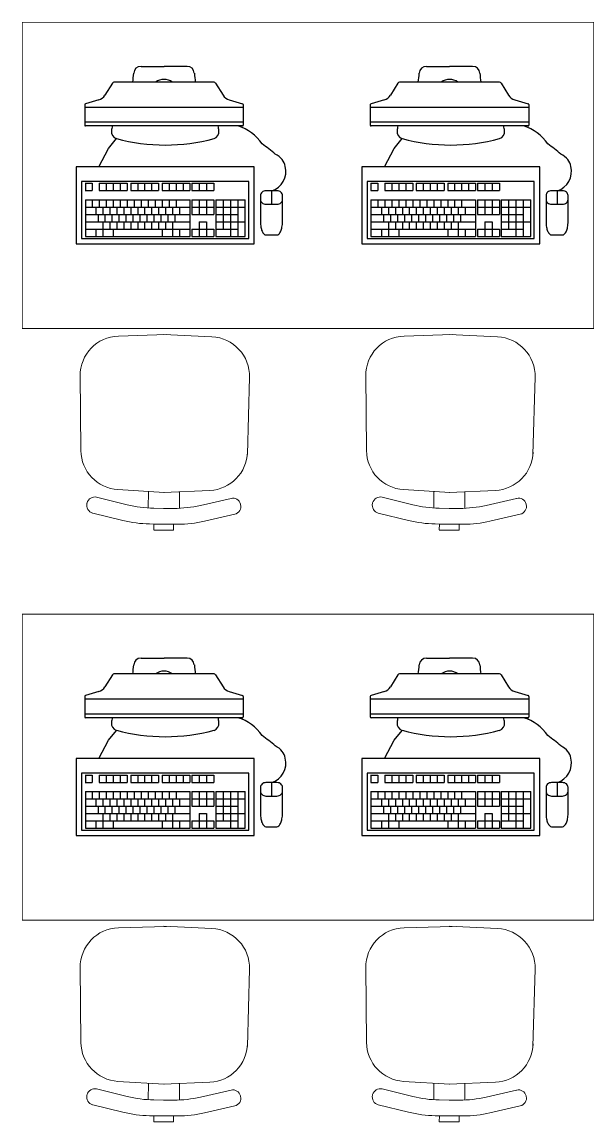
# Model space of a CAD drawing. Header units: millimetres. Extents: x -217756 to 263180, y 55413 to 130608.
# Drawn here: x 202460 to 203862, y 73872 to 76567 of the extents above; entities that cross this region are included whole.
import ezdxf

# ---------------------------------------------------------------- set-up
doc = ezdxf.new("R2010")
doc.units = ezdxf.units.MM
doc.layers.add('ТХ_мебель передв', color=250, linetype='Continuous', lineweight=13)

# ---------------------------------------------------------------- blocks, each defined once
blk = doc.blocks.new('A$C34cbd993')
at = {"extrusion": (0.000470829, 6.1078e-05, 1)}
for p, q in [((420985.2, -54142.3, 0), (421041.6, -54142.3, 0)), ((421097.9, -54142.3, -0.1), (421041.6, -54142.3, 0)), ((421685.2, -54142.3, 0), (421741.6, -54142.3, 0)), ((421797.9, -54142.3, -0.1), (421741.6, -54142.3, 0)), ((420915.1, -54183.5, 0), (420896.8, -54212.8, 0)), ((421164.2, -54181.3, -0.1), (420919, -54181.3, 0)), ((421168, -54183.5, -0.1), (421186.3, -54212.8, -0.1)), ((421615.1, -54183.5, 0), (421596.8, -54212.8, 0)), ((421864.2, -54181.3, -0.1), (421619, -54181.3, 0)), ((421868, -54183.5, -0.1), (421886.3, -54212.8, -0.1)), ((420881.8, -54224.3, 0.1), (420849, -54234.4, 0.1)), ((421201.4, -54224.3, -0.1), (421234.2, -54234.4, -0.1)), ((421581.8, -54224.3, 0.1), (421549, -54234.4, 0.1)), ((421901.4, -54224.3, -0.1), (421934.2, -54234.4, -0.1)), ((420847.2, -54236.2, 0.1), (420847.2, -54286.6, 0.1)), ((421236, -54243.4, -0.1), (420847.2, -54243.4, 0.1)), ((421236, -54236.2, -0.1), (421236, -54286.6, -0.1)), ((421547.2, -54236.2, 0.1), (421547.2, -54286.6, 0.1)), ((421936, -54243.4, -0.1), (421547.2, -54243.4, 0.1)), ((421936, -54236.2, -0.1), (421936, -54286.6, -0.1)), ((421236, -54279.4, -0.1), (420847.2, -54279.4, 0.1)), ((421936, -54279.4, -0.1), (421547.2, -54279.4, 0.1)), ((421234.2, -54288.4, -0.1), (420849, -54288.4, 0.1)), ((421934.2, -54288.4, -0.1), (421549, -54288.4, 0.1)), ((420848.8, -54428.8, 0.1), (420848.8, -54446.8, 0.1)), ((421548.8, -54428.8, 0.1), (421548.8, -54446.8, 0.1)), ((420848.8, -54469.3, 0.1), (421105.3, -54469.3, 0)), ((420848.8, -54469.3, 0.1), (420848.8, -54559.3, 0.1)), ((421109.8, -54469.3, 0), (421163.8, -54469.3, -0.1)), ((421168.3, -54469.3, -0.1), (421240.3, -54469.3, -0.1)), ((421240.3, -54559.3, -0.1), (421240.3, -54469.3, -0.1)), ((421548.8, -54469.3, 0.1), (421805.3, -54469.3, 0)), ((421548.8, -54469.3, 0.1), (421548.8, -54559.3, 0.1)), ((421809.8, -54469.3, 0), (421863.8, -54469.3, -0.1)), ((421868.3, -54469.3, -0.1), (421940.3, -54469.3, -0.1)), ((421940.3, -54559.3, -0.1), (421940.3, -54469.3, -0.1)), ((420848.8, -54487.3, 0.1), (421105.3, -54487.3, 0)), ((421109.8, -54487.3, 0), (421163.8, -54487.3, -0.1)), ((421168.3, -54487.3, -0.1), (421240.3, -54487.3, -0.1)), ((421548.8, -54487.3, 0.1), (421805.3, -54487.3, 0)), ((421809.8, -54487.3, 0), (421863.8, -54487.3, -0.1)), ((421868.3, -54487.3, -0.1), (421940.3, -54487.3, -0.1)), ((420848.8, -54505.3, 0.1), (421105.3, -54505.3, 0)), ((420848.8, -54523.3, 0.1), (421105.3, -54523.3, 0)), ((421109.8, -54505.3, 0), (421163.8, -54505.3, -0.1)), ((421127.8, -54523.3, 0), (421145.8, -54523.3, -0.1)), ((421168.3, -54505.3, -0.1), (421222.3, -54505.3, -0.1)), ((421168.3, -54523.3, -0.1), (421240.3, -54523.3, -0.1)), ((421548.8, -54505.3, 0.1), (421805.3, -54505.3, 0)), ((421548.8, -54523.3, 0.1), (421805.3, -54523.3, 0)), ((421809.8, -54505.3, 0), (421863.8, -54505.3, -0.1)), ((421827.8, -54523.3, 0), (421845.8, -54523.3, -0.1)), ((421868.3, -54505.3, -0.1), (421922.3, -54505.3, -0.1)), ((421868.3, -54523.3, -0.1), (421940.3, -54523.3, -0.1)), ((420848.8, -54541.3, 0.1), (421105.3, -54541.3, 0)), ((421109.8, -54541.3, 0), (421163.8, -54541.3, -0.1)), ((421168.3, -54541.3, -0.1), (421222.3, -54541.3, -0.1)), ((421548.8, -54541.3, 0.1), (421805.3, -54541.3, 0)), ((421809.8, -54541.3, 0), (421863.8, -54541.3, -0.1)), ((421868.3, -54541.3, -0.1), (421922.3, -54541.3, -0.1)), ((420848.8, -54559.3, 0.1), (421105.3, -54559.3, 0)), ((421109.8, -54559.3, 0), (421163.8, -54559.3, -0.1)), ((421168.3, -54559.3, -0.1), (421240.3, -54559.3, -0.1)), ((421548.8, -54559.3, 0.1), (421805.3, -54559.3, 0)), ((421809.8, -54559.3, 0), (421863.8, -54559.3, -0.1)), ((421868.3, -54559.3, -0.1), (421940.3, -54559.3, -0.1)), ((420985.2, -55592.3, 0), (421041.6, -55592.3, 0)), ((421097.9, -55592.3, -0.1), (421041.6, -55592.3, 0)), ((421685.2, -55592.3, 0), (421741.6, -55592.3, 0)), ((421797.9, -55592.3, -0.1), (421741.6, -55592.3, 0)), ((420915.1, -55633.5, 0), (420896.8, -55662.8, 0)), ((421164.2, -55631.3, -0.1), (420919, -55631.3, 0)), ((421168, -55633.5, -0.1), (421186.3, -55662.8, -0.1)), ((421615.1, -55633.5, 0), (421596.8, -55662.8, 0)), ((421864.2, -55631.3, -0.1), (421619, -55631.3, 0)), ((421868, -55633.5, -0.1), (421886.3, -55662.8, -0.1)), ((420847.2, -55686.2, 0.1), (420847.2, -55736.6, 0.1)), ((420881.8, -55674.3, 0.1), (420849, -55684.4, 0.1)), ((421201.4, -55674.3, -0.1), (421234.2, -55684.4, -0.1)), ((421236, -55686.2, -0.1), (421236, -55736.6, -0.1)), ((421547.2, -55686.2, 0.1), (421547.2, -55736.6, 0.1)), ((421581.8, -55674.3, 0.1), (421549, -55684.4, 0.1)), ((421901.4, -55674.3, -0.1), (421934.2, -55684.4, -0.1)), ((421936, -55686.2, -0.1), (421936, -55736.6, -0.1)), ((421236, -55693.4, -0.1), (420847.2, -55693.4, 0.1)), ((421936, -55693.4, -0.1), (421547.2, -55693.4, 0.1)), ((421236, -55729.4, -0.1), (420847.2, -55729.4, 0.1)), ((421234.2, -55738.4, -0.1), (420849, -55738.4, 0.1)), ((421936, -55729.4, -0.1), (421547.2, -55729.4, 0.1)), ((421934.2, -55738.4, -0.1), (421549, -55738.4, 0.1)), ((420848.8, -55878.8, 0.1), (420848.8, -55896.8, 0.1)), ((421548.8, -55878.8, 0.1), (421548.8, -55896.8, 0.1)), ((420848.8, -55919.3, 0.1), (421105.3, -55919.3, 0)), ((420848.8, -55919.3, 0.1), (420848.8, -56009.3, 0.1)), ((421109.8, -55919.3, 0), (421163.8, -55919.3, -0.1)), ((421168.3, -55919.3, -0.1), (421240.3, -55919.3, -0.1)), ((421240.3, -56009.3, -0.1), (421240.3, -55919.3, -0.1)), ((421548.8, -55919.3, 0.1), (421805.3, -55919.3, 0)), ((421548.8, -55919.3, 0.1), (421548.8, -56009.3, 0.1)), ((421809.8, -55919.3, 0), (421863.8, -55919.3, -0.1)), ((421868.3, -55919.3, -0.1), (421940.3, -55919.3, -0.1)), ((421940.3, -56009.3, -0.1), (421940.3, -55919.3, -0.1)), ((420848.8, -55937.3, 0.1), (421105.3, -55937.3, 0)), ((420848.8, -55955.3, 0.1), (421105.3, -55955.3, 0)), ((421109.8, -55937.3, 0), (421163.8, -55937.3, -0.1)), ((421109.8, -55955.3, 0), (421163.8, -55955.3, -0.1)), ((421168.3, -55937.3, -0.1), (421240.3, -55937.3, -0.1)), ((421168.3, -55955.3, -0.1), (421222.3, -55955.3, -0.1)), ((421548.8, -55937.3, 0.1), (421805.3, -55937.3, 0)), ((421548.8, -55955.3, 0.1), (421805.3, -55955.3, 0)), ((421809.8, -55937.3, 0), (421863.8, -55937.3, -0.1)), ((421809.8, -55955.3, 0), (421863.8, -55955.3, -0.1)), ((421868.3, -55937.3, -0.1), (421940.3, -55937.3, -0.1)), ((421868.3, -55955.3, -0.1), (421922.3, -55955.3, -0.1)), ((420848.8, -55973.3, 0.1), (421105.3, -55973.3, 0)), ((421127.8, -55973.3, 0), (421145.8, -55973.3, -0.1)), ((421168.3, -55973.3, -0.1), (421240.3, -55973.3, -0.1)), ((421548.8, -55973.3, 0.1), (421805.3, -55973.3, 0)), ((421827.8, -55973.3, 0), (421845.8, -55973.3, -0.1)), ((421868.3, -55973.3, -0.1), (421940.3, -55973.3, -0.1)), ((420848.8, -55991.3, 0.1), (421105.3, -55991.3, 0)), ((420848.8, -56009.3, 0.1), (421105.3, -56009.3, 0)), ((421109.8, -55991.3, 0), (421163.8, -55991.3, -0.1)), ((421109.8, -56009.3, 0), (421163.8, -56009.3, -0.1)), ((421168.3, -55991.3, -0.1), (421222.3, -55991.3, -0.1)), ((421168.3, -56009.3, -0.1), (421240.3, -56009.3, -0.1)), ((421548.8, -55991.3, 0.1), (421805.3, -55991.3, 0)), ((421548.8, -56009.3, 0.1), (421805.3, -56009.3, 0)), ((421809.8, -55991.3, 0), (421863.8, -55991.3, -0.1)), ((421809.8, -56009.3, 0), (421863.8, -56009.3, -0.1)), ((421868.3, -55991.3, -0.1), (421922.3, -55991.3, -0.1)), ((421868.3, -56009.3, -0.1), (421940.3, -56009.3, -0.1))]:
    blk.add_line(p, q, dxfattribs=at)
for points, elevation in [([(421304.9, -54447.5, 0.397637), (421338.8, -54387.4, 0.110351), (421331.5, -54370.9, 0.08312), (421314.4, -54357.4, 0.014729), (421282, -54332.3, 0.170175), (421222.8, -54288.4, -0.037673)], 194.9), ([(422004.9, -54447.5, 0.397637), (422038.8, -54387.4, 0.110351), (422031.5, -54370.9, 0.08312), (422014.4, -54357.4, 0.014729), (421982, -54332.3, 0.170175), (421922.8, -54288.4, -0.037673)], 195.2), ([(421277.9, -54468.9, 0.114539), (421278.9, -54473.2, 0.103755), (421281.8, -54477, 0.091433), (421286.1, -54479.4, 0.084292), (421291.4, -54480.3), (421318.4, -54480.3, 0.084292), (421323.6, -54479.4, 0.091433), (421327.9, -54477, 0.103755), (421330.9, -54473.2, 0.114539), (421331.9, -54468.9, 0.114539)], 194.9), ([(421977.9, -54468.9, 0.114539), (421978.9, -54473.2, 0.103755), (421981.8, -54477, 0.091433), (421986.1, -54479.4, 0.084292), (421991.4, -54480.3), (422018.4, -54480.3, 0.084292), (422023.6, -54479.4, 0.091433), (422027.9, -54477, 0.103755), (422030.9, -54473.2, 0.114539), (422031.9, -54468.9, 0.114539)], 195.2), ([(421304.9, -55897.5, 0.397637), (421338.8, -55837.4, 0.110351), (421331.5, -55820.9, 0.08312), (421314.4, -55807.4, 0.014729), (421282, -55782.3, 0.170175), (421222.8, -55738.4, -0.037673)], 194.8), ([(422004.9, -55897.5, 0.397637), (422038.8, -55837.4, 0.110351), (422031.5, -55820.9, 0.08312), (422014.4, -55807.4, 0.014729), (421982, -55782.3, 0.170175), (421922.8, -55738.4, -0.037673)], 195.1), ([(421277.9, -55918.9, 0.114539), (421278.9, -55923.2, 0.103755), (421281.8, -55927, 0.091433), (421286.1, -55929.4, 0.084292), (421291.4, -55930.3), (421318.4, -55930.3, 0.084292), (421323.6, -55929.4, 0.091433), (421327.9, -55927, 0.103755), (421330.9, -55923.2, 0.114539), (421331.9, -55918.9, 0.114539)], 194.8), ([(421977.9, -55918.9, 0.114539), (421978.9, -55923.2, 0.103755), (421981.8, -55927, 0.091433), (421986.1, -55929.4, 0.084292), (421991.4, -55930.3), (422018.4, -55930.3, 0.084292), (422023.6, -55929.4, 0.091433), (422027.9, -55927, 0.103755), (422030.9, -55923.2, 0.114539), (422031.9, -55918.9, 0.114539)], 195.1)]:
    blk.add_lwpolyline(points, format="xyb", dxfattribs=dict(at, elevation=elevation))
for points, elevation in [([(420881.8, -54388.4), (420905.3, -54343.8), (420924.9, -54319.4)], 194.9), ([(421581.8, -54388.4), (421605.3, -54343.8), (421624.9, -54319.4)], 195.2), ([(420848.7, -54428.9), (420865.8, -54428.9)], 194.9), ([(420848.7, -54446.9), (420865.8, -54446.9)], 194.9), ([(420865.8, -54428.9), (420865.8, -54446.9)], 194.9), ([(420882.9, -54428.9), (420951.3, -54428.9)], 194.9), ([(420882.9, -54428.9), (420882.9, -54446.9)], 194.9), ([(420882.9, -54446.9), (420951.3, -54446.9)], 194.9), ([(420900, -54428.9), (420900, -54446.9)], 194.9), ([(420917.1, -54428.9), (420917.1, -54446.9)], 194.9), ([(420934.2, -54428.9), (420934.2, -54446.9)], 194.9), ([(420951.3, -54428.9), (420951.3, -54446.9)], 194.9), ([(420959.9, -54428.9), (421028.3, -54428.9)], 194.9), ([(420959.9, -54428.9), (420959.9, -54446.9)], 194.9), ([(420959.9, -54446.9), (421028.3, -54446.9)], 194.9), ([(420977, -54428.9), (420977, -54446.9)], 194.9), ([(420994.1, -54428.9), (420994.1, -54446.9)], 194.9), ([(421011.2, -54428.9), (421011.2, -54446.9)], 194.9), ([(421028.3, -54428.9), (421028.3, -54446.9)], 194.9), ([(421036.8, -54428.9), (421105.2, -54428.9)], 194.9), ([(421036.8, -54428.9), (421036.8, -54446.9)], 194.9), ([(421036.8, -54446.9), (421105.2, -54446.9)], 194.9), ([(421053.9, -54428.9), (421053.9, -54446.9)], 194.9), ([(421071, -54428.9), (421071, -54446.9)], 194.9), ([(421088.1, -54428.9), (421088.1, -54446.9)], 194.9), ([(421105.2, -54428.9), (421105.2, -54446.9)], 194.9), ([(421109.7, -54428.9), (421163.7, -54428.9)], 194.9), ([(421109.7, -54428.9), (421109.7, -54446.9)], 194.9), ([(421109.7, -54446.9), (421163.7, -54446.9)], 194.9), ([(421127.7, -54428.9), (421127.7, -54446.9)], 194.9), ([(421145.7, -54428.9), (421145.7, -54446.9)], 194.9), ([(421163.7, -54428.9), (421163.7, -54446.9)], 194.9), ([(421163.7, -54428.9), (421163.7, -54446.9)], 194.9), ([(421304.9, -54447.5), (421304.9, -54480.3)], 194.9), ([(421548.7, -54428.9), (421565.8, -54428.9)], 195.2), ([(421548.7, -54446.9), (421565.8, -54446.9)], 195.2), ([(421565.8, -54428.9), (421565.8, -54446.9)], 195.2), ([(421582.9, -54428.9), (421651.3, -54428.9)], 195.2), ([(421582.9, -54428.9), (421582.9, -54446.9)], 195.2), ([(421582.9, -54446.9), (421651.3, -54446.9)], 195.2), ([(421600, -54428.9), (421600, -54446.9)], 195.2), ([(421617.1, -54428.9), (421617.1, -54446.9)], 195.2), ([(421634.2, -54428.9), (421634.2, -54446.9)], 195.2), ([(421651.3, -54428.9), (421651.3, -54446.9)], 195.2), ([(421659.9, -54428.9), (421728.3, -54428.9)], 195.2), ([(421659.9, -54428.9), (421659.9, -54446.9)], 195.2), ([(421659.9, -54446.9), (421728.3, -54446.9)], 195.2), ([(421677, -54428.9), (421677, -54446.9)], 195.2), ([(421694.1, -54428.9), (421694.1, -54446.9)], 195.2), ([(421711.2, -54428.9), (421711.2, -54446.9)], 195.2), ([(421728.3, -54428.9), (421728.3, -54446.9)], 195.2), ([(421736.8, -54428.9), (421805.2, -54428.9)], 195.2), ([(421736.8, -54428.9), (421736.8, -54446.9)], 195.2), ([(421736.8, -54446.9), (421805.2, -54446.9)], 195.2), ([(421753.9, -54428.9), (421753.9, -54446.9)], 195.2), ([(421771, -54428.9), (421771, -54446.9)], 195.2), ([(421788.1, -54428.9), (421788.1, -54446.9)], 195.2), ([(421805.2, -54428.9), (421805.2, -54446.9)], 195.2), ([(421809.7, -54428.9), (421863.7, -54428.9)], 195.2), ([(421809.7, -54428.9), (421809.7, -54446.9)], 195.2), ([(421809.7, -54446.9), (421863.7, -54446.9)], 195.2), ([(421827.7, -54428.9), (421827.7, -54446.9)], 195.2), ([(421845.7, -54428.9), (421845.7, -54446.9)], 195.2), ([(421863.7, -54428.9), (421863.7, -54446.9)], 195.2), ([(421863.7, -54428.9), (421863.7, -54446.9)], 195.2), ([(422004.9, -54447.5), (422004.9, -54480.3)], 195.2), ([(420865.8, -54469.4), (420865.8, -54487.4)], 194.9), ([(420882.9, -54469.4), (420882.9, -54487.4)], 194.9), ([(420900, -54469.4), (420900, -54487.4)], 194.9), ([(420917.1, -54469.4), (420917.1, -54487.4)], 194.9), ([(420934.2, -54469.4), (420934.2, -54487.4)], 194.9), ([(420951.3, -54469.4), (420951.3, -54487.4)], 194.9), ([(420968.4, -54469.4), (420968.4, -54487.4)], 194.9), ([(420985.5, -54469.4), (420985.5, -54487.4)], 194.9), ([(421002.6, -54469.4), (421002.6, -54487.4)], 194.9), ([(421019.7, -54469.4), (421019.7, -54487.4)], 194.9), ([(421036.8, -54469.4), (421036.8, -54487.4)], 194.9), ([(421053.9, -54469.4), (421053.9, -54487.4)], 194.9), ([(421071, -54469.4), (421071, -54487.4)], 194.9), ([(421105.2, -54469.4), (421105.2, -54559.4)], 194.9), ([(421109.7, -54469.4), (421109.7, -54505.4)], 194.9), ([(421127.7, -54469.4), (421127.7, -54505.4)], 194.9), ([(421145.7, -54469.4), (421145.7, -54505.4)], 194.9), ([(421163.7, -54469.4), (421163.7, -54505.4)], 194.9), ([(421168.2, -54469.4), (421168.2, -54559.4)], 194.9), ([(421186.2, -54469.4), (421186.2, -54541.4)], 194.9), ([(421204.2, -54469.4), (421204.2, -54559.4)], 194.9), ([(421222.2, -54469.4), (421222.2, -54559.4)], 194.9), ([(421565.8, -54469.4), (421565.8, -54487.4)], 195.2), ([(421582.9, -54469.4), (421582.9, -54487.4)], 195.2), ([(421600, -54469.4), (421600, -54487.4)], 195.2), ([(421617.1, -54469.4), (421617.1, -54487.4)], 195.2), ([(421634.2, -54469.4), (421634.2, -54487.4)], 195.2), ([(421651.3, -54469.4), (421651.3, -54487.4)], 195.2), ([(421668.4, -54469.4), (421668.4, -54487.4)], 195.2), ([(421685.5, -54469.4), (421685.5, -54487.4)], 195.2), ([(421702.6, -54469.4), (421702.6, -54487.4)], 195.2), ([(421719.7, -54469.4), (421719.7, -54487.4)], 195.2), ([(421736.8, -54469.4), (421736.8, -54487.4)], 195.2), ([(421753.9, -54469.4), (421753.9, -54487.4)], 195.2), ([(421771, -54469.4), (421771, -54487.4)], 195.2), ([(421805.2, -54469.4), (421805.2, -54559.4)], 195.2), ([(421809.7, -54469.4), (421809.7, -54505.4)], 195.2), ([(421827.7, -54469.4), (421827.7, -54505.4)], 195.2), ([(421845.7, -54469.4), (421845.7, -54505.4)], 195.2), ([(421863.7, -54469.4), (421863.7, -54505.4)], 195.2), ([(421868.2, -54469.4), (421868.2, -54559.4)], 195.2), ([(421886.2, -54469.4), (421886.2, -54541.4)], 195.2), ([(421904.2, -54469.4), (421904.2, -54559.4)], 195.2), ([(421922.2, -54469.4), (421922.2, -54559.4)], 195.2), ([(420874.4, -54487.4), (420874.4, -54505.4)], 194.9), ([(420891.5, -54487.4), (420891.5, -54505.4)], 194.9), ([(420908.6, -54487.4), (420908.6, -54505.4)], 194.9), ([(420925.7, -54487.4), (420925.7, -54505.4)], 194.9), ([(420942.8, -54487.4), (420942.8, -54505.4)], 194.9), ([(420959.9, -54487.4), (420959.9, -54505.4)], 194.9), ([(420977, -54487.4), (420977, -54505.4)], 194.9), ([(420994.1, -54487.4), (420994.1, -54505.4)], 194.9), ([(421011.2, -54487.4), (421011.2, -54505.4)], 194.9), ([(421028.3, -54487.4), (421028.3, -54505.4)], 194.9), ([(421045.4, -54487.4), (421045.4, -54505.4)], 194.9), ([(421062.5, -54487.4), (421062.5, -54505.4)], 194.9), ([(421079.6, -54487.4), (421079.6, -54505.4)], 194.9), ([(421574.4, -54487.4), (421574.4, -54505.4)], 195.2), ([(421591.5, -54487.4), (421591.5, -54505.4)], 195.2), ([(421608.6, -54487.4), (421608.6, -54505.4)], 195.2), ([(421625.7, -54487.4), (421625.7, -54505.4)], 195.2), ([(421642.8, -54487.4), (421642.8, -54505.4)], 195.2), ([(421659.9, -54487.4), (421659.9, -54505.4)], 195.2), ([(421677, -54487.4), (421677, -54505.4)], 195.2), ([(421694.1, -54487.4), (421694.1, -54505.4)], 195.2), ([(421711.2, -54487.4), (421711.2, -54505.4)], 195.2), ([(421728.3, -54487.4), (421728.3, -54505.4)], 195.2), ([(421745.4, -54487.4), (421745.4, -54505.4)], 195.2), ([(421762.5, -54487.4), (421762.5, -54505.4)], 195.2), ([(421779.6, -54487.4), (421779.6, -54505.4)], 195.2), ([(420879.8, -54505.4), (420879.8, -54523.4)], 194.9), ([(420891.5, -54523.4), (420891.5, -54541.4)], 194.9), ([(420896.9, -54505.4), (420896.9, -54523.4)], 194.9), ([(420908.6, -54523.4), (420908.6, -54541.4)], 194.9), ([(420914, -54505.4), (420914, -54523.4)], 194.9), ([(420925.7, -54523.4), (420925.7, -54541.4)], 194.9), ([(420931.1, -54505.4), (420931.1, -54523.4)], 194.9), ([(420942.8, -54523.4), (420942.8, -54541.4)], 194.9), ([(420948.2, -54505.4), (420948.2, -54523.4)], 194.9), ([(420959.9, -54523.4), (420959.9, -54541.4)], 194.9), ([(420965.3, -54505.4), (420965.3, -54523.4)], 194.9), ([(420977, -54523.4), (420977, -54541.4)], 194.9), ([(420982.4, -54505.4), (420982.4, -54523.4)], 194.9), ([(420994.1, -54523.4), (420994.1, -54541.4)], 194.9), ([(420999.5, -54505.4), (420999.5, -54523.4)], 194.9), ([(421011.2, -54523.4), (421011.2, -54541.4)], 194.9), ([(421016.6, -54505.4), (421016.6, -54523.4)], 194.9), ([(421028.3, -54523.4), (421028.3, -54541.4)], 194.9), ([(421033.7, -54505.4), (421033.7, -54523.4)], 194.9), ([(421045.4, -54523.4), (421045.4, -54541.4)], 194.9), ([(421050.8, -54505.4), (421050.8, -54523.4)], 194.9), ([(421062.5, -54523.4), (421062.5, -54541.4)], 194.9), ([(421067.9, -54505.4), (421067.9, -54523.4)], 194.9), ([(421127.7, -54523.4), (421127.7, -54559.4)], 194.9), ([(421145.7, -54523.4), (421145.7, -54559.4)], 194.9), ([(421579.8, -54505.4), (421579.8, -54523.4)], 195.2), ([(421591.5, -54523.4), (421591.5, -54541.4)], 195.2), ([(421596.9, -54505.4), (421596.9, -54523.4)], 195.2), ([(421608.6, -54523.4), (421608.6, -54541.4)], 195.2), ([(421614, -54505.4), (421614, -54523.4)], 195.2), ([(421625.7, -54523.4), (421625.7, -54541.4)], 195.2), ([(421631.1, -54505.4), (421631.1, -54523.4)], 195.2), ([(421642.8, -54523.4), (421642.8, -54541.4)], 195.2), ([(421648.2, -54505.4), (421648.2, -54523.4)], 195.2), ([(421659.9, -54523.4), (421659.9, -54541.4)], 195.2), ([(421665.3, -54505.4), (421665.3, -54523.4)], 195.2), ([(421677, -54523.4), (421677, -54541.4)], 195.2), ([(421682.4, -54505.4), (421682.4, -54523.4)], 195.2), ([(421694.1, -54523.4), (421694.1, -54541.4)], 195.2), ([(421699.5, -54505.4), (421699.5, -54523.4)], 195.2), ([(421711.2, -54523.4), (421711.2, -54541.4)], 195.2), ([(421716.6, -54505.4), (421716.6, -54523.4)], 195.2), ([(421728.3, -54523.4), (421728.3, -54541.4)], 195.2), ([(421733.7, -54505.4), (421733.7, -54523.4)], 195.2), ([(421745.4, -54523.4), (421745.4, -54541.4)], 195.2), ([(421750.8, -54505.4), (421750.8, -54523.4)], 195.2), ([(421762.5, -54523.4), (421762.5, -54541.4)], 195.2), ([(421767.9, -54505.4), (421767.9, -54523.4)], 195.2), ([(421827.7, -54523.4), (421827.7, -54559.4)], 195.2), ([(421845.7, -54523.4), (421845.7, -54559.4)], 195.2), ([(420874.4, -54541.4), (420874.4, -54559.4)], 194.9), ([(420891.5, -54541.4), (420891.5, -54559.4)], 194.9), ([(420917.1, -54541.4), (420917.1, -54559.4)], 194.9), ([(421036.8, -54541.4), (421036.8, -54559.4)], 194.9), ([(421062.5, -54541.4), (421062.5, -54559.4)], 194.9), ([(421079.6, -54541.4), (421079.6, -54559.4)], 194.9), ([(421109.7, -54541.4), (421109.7, -54559.4)], 194.9), ([(421163.7, -54541.4), (421163.7, -54559.4)], 194.9), ([(421574.4, -54541.4), (421574.4, -54559.4)], 195.2), ([(421591.5, -54541.4), (421591.5, -54559.4)], 195.2), ([(421617.1, -54541.4), (421617.1, -54559.4)], 195.2), ([(421736.8, -54541.4), (421736.8, -54559.4)], 195.2), ([(421762.5, -54541.4), (421762.5, -54559.4)], 195.2), ([(421779.6, -54541.4), (421779.6, -54559.4)], 195.2), ([(421809.7, -54541.4), (421809.7, -54559.4)], 195.2), ([(421863.7, -54541.4), (421863.7, -54559.4)], 195.2), ([(420881.8, -55838.4), (420905.3, -55793.8), (420924.9, -55769.4)], 194.8), ([(421581.8, -55838.4), (421605.3, -55793.8), (421624.9, -55769.4)], 195.1), ([(420848.7, -55878.9), (420865.8, -55878.9)], 194.8), ([(420848.7, -55896.9), (420865.8, -55896.9)], 194.8), ([(420865.8, -55878.9), (420865.8, -55896.9)], 194.8), ([(420882.9, -55878.9), (420951.3, -55878.9)], 194.8), ([(420882.9, -55878.9), (420882.9, -55896.9)], 194.8), ([(420882.9, -55896.9), (420951.3, -55896.9)], 194.8), ([(420900, -55878.9), (420900, -55896.9)], 194.8), ([(420917.1, -55878.9), (420917.1, -55896.9)], 194.8), ([(420934.2, -55878.9), (420934.2, -55896.9)], 194.8), ([(420951.3, -55878.9), (420951.3, -55896.9)], 194.8), ([(420959.9, -55878.9), (421028.3, -55878.9)], 194.8), ([(420959.9, -55878.9), (420959.9, -55896.9)], 194.8), ([(420959.9, -55896.9), (421028.3, -55896.9)], 194.8), ([(420977, -55878.9), (420977, -55896.9)], 194.8), ([(420994.1, -55878.9), (420994.1, -55896.9)], 194.8), ([(421011.2, -55878.9), (421011.2, -55896.9)], 194.8), ([(421028.3, -55878.9), (421028.3, -55896.9)], 194.8), ([(421036.8, -55878.9), (421105.2, -55878.9)], 194.8), ([(421036.8, -55878.9), (421036.8, -55896.9)], 194.8), ([(421036.8, -55896.9), (421105.2, -55896.9)], 194.8), ([(421053.9, -55878.9), (421053.9, -55896.9)], 194.8), ([(421071, -55878.9), (421071, -55896.9)], 194.8), ([(421088.1, -55878.9), (421088.1, -55896.9)], 194.8), ([(421105.2, -55878.9), (421105.2, -55896.9)], 194.8), ([(421109.7, -55878.9), (421163.7, -55878.9)], 194.8), ([(421109.7, -55878.9), (421109.7, -55896.9)], 194.8), ([(421109.7, -55896.9), (421163.7, -55896.9)], 194.8), ([(421127.7, -55878.9), (421127.7, -55896.9)], 194.8), ([(421145.7, -55878.9), (421145.7, -55896.9)], 194.8), ([(421163.7, -55878.9), (421163.7, -55896.9)], 194.8), ([(421163.7, -55878.9), (421163.7, -55896.9)], 194.8), ([(421304.9, -55897.5), (421304.9, -55930.3)], 194.8), ([(421548.7, -55878.9), (421565.8, -55878.9)], 195.1), ([(421548.7, -55896.9), (421565.8, -55896.9)], 195.1), ([(421565.8, -55878.9), (421565.8, -55896.9)], 195.1), ([(421582.9, -55878.9), (421651.3, -55878.9)], 195.1), ([(421582.9, -55878.9), (421582.9, -55896.9)], 195.1), ([(421582.9, -55896.9), (421651.3, -55896.9)], 195.1), ([(421600, -55878.9), (421600, -55896.9)], 195.1), ([(421617.1, -55878.9), (421617.1, -55896.9)], 195.1), ([(421634.2, -55878.9), (421634.2, -55896.9)], 195.1), ([(421651.3, -55878.9), (421651.3, -55896.9)], 195.1), ([(421659.9, -55878.9), (421728.3, -55878.9)], 195.1), ([(421659.9, -55878.9), (421659.9, -55896.9)], 195.1), ([(421659.9, -55896.9), (421728.3, -55896.9)], 195.1), ([(421677, -55878.9), (421677, -55896.9)], 195.1), ([(421694.1, -55878.9), (421694.1, -55896.9)], 195.1), ([(421711.2, -55878.9), (421711.2, -55896.9)], 195.1), ([(421728.3, -55878.9), (421728.3, -55896.9)], 195.1), ([(421736.8, -55878.9), (421805.2, -55878.9)], 195.1), ([(421736.8, -55878.9), (421736.8, -55896.9)], 195.1), ([(421736.8, -55896.9), (421805.2, -55896.9)], 195.1), ([(421753.9, -55878.9), (421753.9, -55896.9)], 195.1), ([(421771, -55878.9), (421771, -55896.9)], 195.1), ([(421788.1, -55878.9), (421788.1, -55896.9)], 195.1), ([(421805.2, -55878.9), (421805.2, -55896.9)], 195.1), ([(421809.7, -55878.9), (421863.7, -55878.9)], 195.1), ([(421809.7, -55878.9), (421809.7, -55896.9)], 195.1), ([(421809.7, -55896.9), (421863.7, -55896.9)], 195.1), ([(421827.7, -55878.9), (421827.7, -55896.9)], 195.1), ([(421845.7, -55878.9), (421845.7, -55896.9)], 195.1), ([(421863.7, -55878.9), (421863.7, -55896.9)], 195.1), ([(421863.7, -55878.9), (421863.7, -55896.9)], 195.1), ([(422004.9, -55897.5), (422004.9, -55930.3)], 195.1), ([(420865.8, -55919.4), (420865.8, -55937.4)], 194.8), ([(420882.9, -55919.4), (420882.9, -55937.4)], 194.8), ([(420900, -55919.4), (420900, -55937.4)], 194.8), ([(420917.1, -55919.4), (420917.1, -55937.4)], 194.8), ([(420934.2, -55919.4), (420934.2, -55937.4)], 194.8), ([(420951.3, -55919.4), (420951.3, -55937.4)], 194.8), ([(420968.4, -55919.4), (420968.4, -55937.4)], 194.8), ([(420985.5, -55919.4), (420985.5, -55937.4)], 194.8), ([(421002.6, -55919.4), (421002.6, -55937.4)], 194.8), ([(421019.7, -55919.4), (421019.7, -55937.4)], 194.8), ([(421036.8, -55919.4), (421036.8, -55937.4)], 194.8), ([(421053.9, -55919.4), (421053.9, -55937.4)], 194.8), ([(421071, -55919.4), (421071, -55937.4)], 194.8), ([(421105.2, -55919.4), (421105.2, -56009.4)], 194.8), ([(421109.7, -55919.4), (421109.7, -55955.4)], 194.8), ([(421127.7, -55919.4), (421127.7, -55955.4)], 194.8), ([(421145.7, -55919.4), (421145.7, -55955.4)], 194.8), ([(421163.7, -55919.4), (421163.7, -55955.4)], 194.8), ([(421168.2, -55919.4), (421168.2, -56009.4)], 194.8), ([(421186.2, -55919.4), (421186.2, -55991.4)], 194.8), ([(421204.2, -55919.4), (421204.2, -56009.4)], 194.8), ([(421222.2, -55919.4), (421222.2, -56009.4)], 194.8), ([(421565.8, -55919.4), (421565.8, -55937.4)], 195.1), ([(421582.9, -55919.4), (421582.9, -55937.4)], 195.1), ([(421600, -55919.4), (421600, -55937.4)], 195.1), ([(421617.1, -55919.4), (421617.1, -55937.4)], 195.1), ([(421634.2, -55919.4), (421634.2, -55937.4)], 195.1), ([(421651.3, -55919.4), (421651.3, -55937.4)], 195.1), ([(421668.4, -55919.4), (421668.4, -55937.4)], 195.1), ([(421685.5, -55919.4), (421685.5, -55937.4)], 195.1), ([(421702.6, -55919.4), (421702.6, -55937.4)], 195.1), ([(421719.7, -55919.4), (421719.7, -55937.4)], 195.1), ([(421736.8, -55919.4), (421736.8, -55937.4)], 195.1), ([(421753.9, -55919.4), (421753.9, -55937.4)], 195.1), ([(421771, -55919.4), (421771, -55937.4)], 195.1), ([(421805.2, -55919.4), (421805.2, -56009.4)], 195.1), ([(421809.7, -55919.4), (421809.7, -55955.4)], 195.1), ([(421827.7, -55919.4), (421827.7, -55955.4)], 195.1), ([(421845.7, -55919.4), (421845.7, -55955.4)], 195.1), ([(421863.7, -55919.4), (421863.7, -55955.4)], 195.1), ([(421868.2, -55919.4), (421868.2, -56009.4)], 195.1), ([(421886.2, -55919.4), (421886.2, -55991.4)], 195.1), ([(421904.2, -55919.4), (421904.2, -56009.4)], 195.1), ([(421922.2, -55919.4), (421922.2, -56009.4)], 195.1), ([(420874.4, -55937.4), (420874.4, -55955.4)], 194.8), ([(420879.8, -55955.4), (420879.8, -55973.4)], 194.8), ([(420891.5, -55937.4), (420891.5, -55955.4)], 194.8), ([(420896.9, -55955.4), (420896.9, -55973.4)], 194.8), ([(420908.6, -55937.4), (420908.6, -55955.4)], 194.8), ([(420914, -55955.4), (420914, -55973.4)], 194.8), ([(420925.7, -55937.4), (420925.7, -55955.4)], 194.8), ([(420931.1, -55955.4), (420931.1, -55973.4)], 194.8), ([(420942.8, -55937.4), (420942.8, -55955.4)], 194.8), ([(420948.2, -55955.4), (420948.2, -55973.4)], 194.8), ([(420959.9, -55937.4), (420959.9, -55955.4)], 194.8), ([(420965.3, -55955.4), (420965.3, -55973.4)], 194.8), ([(420977, -55937.4), (420977, -55955.4)], 194.8), ([(420982.4, -55955.4), (420982.4, -55973.4)], 194.8), ([(420994.1, -55937.4), (420994.1, -55955.4)], 194.8), ([(420999.5, -55955.4), (420999.5, -55973.4)], 194.8), ([(421011.2, -55937.4), (421011.2, -55955.4)], 194.8), ([(421016.6, -55955.4), (421016.6, -55973.4)], 194.8), ([(421028.3, -55937.4), (421028.3, -55955.4)], 194.8), ([(421033.7, -55955.4), (421033.7, -55973.4)], 194.8), ([(421045.4, -55937.4), (421045.4, -55955.4)], 194.8), ([(421050.8, -55955.4), (421050.8, -55973.4)], 194.8), ([(421062.5, -55937.4), (421062.5, -55955.4)], 194.8), ([(421067.9, -55955.4), (421067.9, -55973.4)], 194.8), ([(421079.6, -55937.4), (421079.6, -55955.4)], 194.8), ([(421574.4, -55937.4), (421574.4, -55955.4)], 195.1), ([(421579.8, -55955.4), (421579.8, -55973.4)], 195.1), ([(421591.5, -55937.4), (421591.5, -55955.4)], 195.1), ([(421596.9, -55955.4), (421596.9, -55973.4)], 195.1), ([(421608.6, -55937.4), (421608.6, -55955.4)], 195.1), ([(421614, -55955.4), (421614, -55973.4)], 195.1), ([(421625.7, -55937.4), (421625.7, -55955.4)], 195.1), ([(421631.1, -55955.4), (421631.1, -55973.4)], 195.1), ([(421642.8, -55937.4), (421642.8, -55955.4)], 195.1), ([(421648.2, -55955.4), (421648.2, -55973.4)], 195.1), ([(421659.9, -55937.4), (421659.9, -55955.4)], 195.1), ([(421665.3, -55955.4), (421665.3, -55973.4)], 195.1), ([(421677, -55937.4), (421677, -55955.4)], 195.1), ([(421682.4, -55955.4), (421682.4, -55973.4)], 195.1), ([(421694.1, -55937.4), (421694.1, -55955.4)], 195.1), ([(421699.5, -55955.4), (421699.5, -55973.4)], 195.1), ([(421711.2, -55937.4), (421711.2, -55955.4)], 195.1), ([(421716.6, -55955.4), (421716.6, -55973.4)], 195.1), ([(421728.3, -55937.4), (421728.3, -55955.4)], 195.1), ([(421733.7, -55955.4), (421733.7, -55973.4)], 195.1), ([(421745.4, -55937.4), (421745.4, -55955.4)], 195.1), ([(421750.8, -55955.4), (421750.8, -55973.4)], 195.1), ([(421762.5, -55937.4), (421762.5, -55955.4)], 195.1), ([(421767.9, -55955.4), (421767.9, -55973.4)], 195.1), ([(421779.6, -55937.4), (421779.6, -55955.4)], 195.1), ([(420891.5, -55973.4), (420891.5, -55991.4)], 194.8), ([(420908.6, -55973.4), (420908.6, -55991.4)], 194.8), ([(420925.7, -55973.4), (420925.7, -55991.4)], 194.8), ([(420942.8, -55973.4), (420942.8, -55991.4)], 194.8), ([(420959.9, -55973.4), (420959.9, -55991.4)], 194.8), ([(420977, -55973.4), (420977, -55991.4)], 194.8), ([(420994.1, -55973.4), (420994.1, -55991.4)], 194.8), ([(421011.2, -55973.4), (421011.2, -55991.4)], 194.8), ([(421028.3, -55973.4), (421028.3, -55991.4)], 194.8), ([(421045.4, -55973.4), (421045.4, -55991.4)], 194.8), ([(421062.5, -55973.4), (421062.5, -55991.4)], 194.8), ([(421127.7, -55973.4), (421127.7, -56009.4)], 194.8), ([(421145.7, -55973.4), (421145.7, -56009.4)], 194.8), ([(421591.5, -55973.4), (421591.5, -55991.4)], 195.1), ([(421608.6, -55973.4), (421608.6, -55991.4)], 195.1), ([(421625.7, -55973.4), (421625.7, -55991.4)], 195.1), ([(421642.8, -55973.4), (421642.8, -55991.4)], 195.1), ([(421659.9, -55973.4), (421659.9, -55991.4)], 195.1), ([(421677, -55973.4), (421677, -55991.4)], 195.1), ([(421694.1, -55973.4), (421694.1, -55991.4)], 195.1), ([(421711.2, -55973.4), (421711.2, -55991.4)], 195.1), ([(421728.3, -55973.4), (421728.3, -55991.4)], 195.1), ([(421745.4, -55973.4), (421745.4, -55991.4)], 195.1), ([(421762.5, -55973.4), (421762.5, -55991.4)], 195.1), ([(421827.7, -55973.4), (421827.7, -56009.4)], 195.1), ([(421845.7, -55973.4), (421845.7, -56009.4)], 195.1), ([(420874.4, -55991.4), (420874.4, -56009.4)], 194.8), ([(420891.5, -55991.4), (420891.5, -56009.4)], 194.8), ([(420917.1, -55991.4), (420917.1, -56009.4)], 194.8), ([(421036.8, -55991.4), (421036.8, -56009.4)], 194.8), ([(421062.5, -55991.4), (421062.5, -56009.4)], 194.8), ([(421079.6, -55991.4), (421079.6, -56009.4)], 194.8), ([(421109.7, -55991.4), (421109.7, -56009.4)], 194.8), ([(421163.7, -55991.4), (421163.7, -56009.4)], 194.8), ([(421574.4, -55991.4), (421574.4, -56009.4)], 195.1), ([(421591.5, -55991.4), (421591.5, -56009.4)], 195.1), ([(421617.1, -55991.4), (421617.1, -56009.4)], 195.1), ([(421736.8, -55991.4), (421736.8, -56009.4)], 195.1), ([(421762.5, -55991.4), (421762.5, -56009.4)], 195.1), ([(421779.6, -55991.4), (421779.6, -56009.4)], 195.1), ([(421809.7, -55991.4), (421809.7, -56009.4)], 195.1), ([(421863.7, -55991.4), (421863.7, -56009.4)], 195.1)]:
    blk.add_lwpolyline(points, dxfattribs=dict(at, elevation=elevation))
for points, elevation in [([(420826.2, -54577.4), (421262.7, -54577.4), (421262.7, -54388.4), (420826.2, -54388.4)], 194.9), ([(421526.2, -54577.4), (421962.7, -54577.4), (421962.7, -54388.4), (421526.2, -54388.4)], 195.2), ([(420839.7, -54563.9), (421249.2, -54563.9), (421249.2, -54424.4), (420839.7, -54424.4)], 194.9), ([(421539.7, -54563.9), (421949.2, -54563.9), (421949.2, -54424.4), (421539.7, -54424.4)], 195.2), ([(420826.2, -56027.4), (421262.7, -56027.4), (421262.7, -55838.4), (420826.2, -55838.4)], 194.8), ([(421526.2, -56027.4), (421962.7, -56027.4), (421962.7, -55838.4), (421526.2, -55838.4)], 195.1), ([(420839.7, -56013.9), (421249.2, -56013.9), (421249.2, -55874.4), (420839.7, -55874.4)], 194.8), ([(421539.7, -56013.9), (421949.2, -56013.9), (421949.2, -55874.4), (421539.7, -55874.4)], 195.1)]:
    blk.add_lwpolyline(points, close=True, dxfattribs=dict(at, elevation=elevation))
for points, elevation in [([(421291.4, -54555.5), (421318.4, -54555.5, 0.19919), (421322.7, -54553.7, 0.098412), (421327.9, -54545.9, 0.055653), (421330.7, -54536.1, 0.042416), (421331.9, -54522.8), (421331.9, -54458.9, 0.114539), (421330.9, -54454.6, 0.103755), (421327.9, -54450.8, 0.091433), (421323.6, -54448.4, 0.084292), (421318.4, -54447.5), (421291.4, -54447.5, 0.084292), (421286.1, -54448.4, 0.091433), (421281.8, -54450.8, 0.103755), (421278.9, -54454.6, 0.114539), (421277.9, -54458.9), (421277.9, -54522.8, 0.042416), (421279, -54536.1, 0.055653), (421281.8, -54545.9, 0.098412), (421287, -54553.7, 0.19919)], 194.9), ([(421991.4, -54555.5), (422018.4, -54555.5, 0.19919), (422022.7, -54553.7, 0.098412), (422027.9, -54545.9, 0.055653), (422030.7, -54536.1, 0.042416), (422031.9, -54522.8), (422031.9, -54458.9, 0.114539), (422030.9, -54454.6, 0.103755), (422027.9, -54450.8, 0.091433), (422023.6, -54448.4, 0.084292), (422018.4, -54447.5), (421991.4, -54447.5, 0.084292), (421986.1, -54448.4, 0.091433), (421981.8, -54450.8, 0.103755), (421978.9, -54454.6, 0.114539), (421977.9, -54458.9), (421977.9, -54522.8, 0.042416), (421979, -54536.1, 0.055653), (421981.8, -54545.9, 0.098412), (421987, -54553.7, 0.19919)], 195.2), ([(421291.4, -56005.5), (421318.4, -56005.5, 0.19919), (421322.7, -56003.7, 0.098412), (421327.9, -55995.9, 0.055653), (421330.7, -55986.1, 0.042416), (421331.9, -55972.8), (421331.9, -55908.9, 0.114539), (421330.9, -55904.6, 0.103755), (421327.9, -55900.8, 0.091433), (421323.6, -55898.4, 0.084292), (421318.4, -55897.5), (421291.4, -55897.5, 0.084292), (421286.1, -55898.4, 0.091433), (421281.8, -55900.8, 0.103755), (421278.9, -55904.6, 0.114539), (421277.9, -55908.9), (421277.9, -55972.8, 0.042416), (421279, -55986.1, 0.055653), (421281.8, -55995.9, 0.098412), (421287, -56003.7, 0.19919)], 194.8), ([(421991.4, -56005.5), (422018.4, -56005.5, 0.19919), (422022.7, -56003.7, 0.098412), (422027.9, -55995.9, 0.055653), (422030.7, -55986.1, 0.042416), (422031.9, -55972.8), (422031.9, -55908.9, 0.114539), (422030.9, -55904.6, 0.103755), (422027.9, -55900.8, 0.091433), (422023.6, -55898.4, 0.084292), (422018.4, -55897.5), (421991.4, -55897.5, 0.084292), (421986.1, -55898.4, 0.091433), (421981.8, -55900.8, 0.103755), (421978.9, -55904.6, 0.114539), (421977.9, -55908.9), (421977.9, -55972.8, 0.042416), (421979, -55986.1, 0.055653), (421981.8, -55995.9, 0.098412), (421987, -56003.7, 0.19919)], 195.1)]:
    blk.add_lwpolyline(points, format="xyb", close=True, dxfattribs=dict(at, elevation=elevation))
for centre, radius, start, end in [((420985.2, -54160.3, 194.9), 18, 90, 176.3696), ((421097.9, -54160.3, 194.9), 18, 3.6304, 90), ((421685.2, -54160.3, 195.2), 18, 90, 176.3696), ((421797.9, -54160.3, 195.2), 18, 3.6304, 90), ((420711.4, -54142.9, 194.9), 256.3, 351.4005, 356.3696), ((421041.5, -54208.1, 194.9), 33.8, 52.618, 127.382), ((421371.7, -54142.9, 194.9), 256.3, 183.6304, 188.5995), ((421411.4, -54142.9, 195.2), 256.3, 351.4005, 356.3696), ((421741.5, -54208.1, 195.2), 33.8, 52.618, 127.382), ((422071.7, -54142.9, 195.2), 256.3, 183.6304, 188.5995), ((420918.9, -54185.8, 194.9), 4.5, 90, 149.521), ((421164.1, -54185.8, 194.9), 4.5, 30.479, 90), ((421618.9, -54185.8, 195.2), 4.5, 90, 149.521), ((421864.1, -54185.8, 195.2), 4.5, 30.479, 90), ((420873.8, -54198.5, 194.9), 27, 287.0054, 328.0324), ((421209.2, -54198.5, 194.9), 27, 211.9676, 252.9946), ((421573.8, -54198.5, 195.2), 27, 287.0054, 328.0324), ((421909.2, -54198.5, 195.2), 27, 211.9676, 252.9946), ((420848.9, -54236.2, 194.9), 1.8, 90, 180), ((421234.1, -54236.2, 194.9), 1.8, 0, 90), ((421548.9, -54236.2, 195.2), 1.8, 90, 180), ((421934.1, -54236.2, 195.2), 1.8, 0, 90), ((420848.9, -54286.6, 194.9), 1.8, 180, 270), ((421234.1, -54286.6, 194.9), 1.8, 270, 0), ((421548.9, -54286.6, 195.2), 1.8, 180, 270), ((421934.1, -54286.6, 195.2), 1.8, 270, 0), ((420930.7, -54302.4, 194.9), 18, 172.824, 251.1967), ((421075.8, -54320.7, 194.9), 164.3, 168.6563, 172.824), ((421158.3, -54302.4, 194.9), 18, 288.8033, 7.176), ((421013.1, -54320.7, 194.9), 164.3, 7.176, 11.3437), ((421630.7, -54302.4, 195.2), 18, 172.824, 251.1967), ((421775.8, -54320.7, 195.2), 164.3, 168.6563, 172.824), ((421858.3, -54302.4, 195.2), 18, 288.8033, 7.176), ((421713.1, -54320.7, 195.2), 164.3, 7.176, 11.3437), ((421046.4, -53857.7, 194.9), 477.4, 255.2557, 269.77), ((421042.6, -53857.7, 194.9), 477.4, 270.23, 284.7443), ((421746.4, -53857.7, 195.2), 477.4, 255.2557, 269.77), ((421742.6, -53857.7, 195.2), 477.4, 270.23, 284.7443), ((420985.2, -55610.3, 194.8), 18, 90, 176.3696), ((421097.9, -55610.3, 194.8), 18, 3.6304, 90), ((421685.2, -55610.3, 195.1), 18, 90, 176.3696), ((421797.9, -55610.3, 195.1), 18, 3.6304, 90), ((420918.9, -55635.8, 194.8), 4.5, 90, 149.521), ((420711.4, -55592.9, 194.8), 256.3, 351.4005, 356.3696), ((421041.5, -55658.1, 194.8), 33.8, 52.618, 127.382), ((421371.7, -55592.9, 194.8), 256.3, 183.6304, 188.5995), ((421164.1, -55635.8, 194.8), 4.5, 30.479, 90), ((421618.9, -55635.8, 195.1), 4.5, 90, 149.521), ((421411.4, -55592.9, 195.1), 256.3, 351.4005, 356.3696), ((421741.5, -55658.1, 195.1), 33.8, 52.618, 127.382), ((422071.7, -55592.9, 195.1), 256.3, 183.6304, 188.5995), ((421864.1, -55635.8, 195.1), 4.5, 30.479, 90), ((420848.9, -55686.2, 194.8), 1.8, 90, 180), ((420873.8, -55648.5, 194.8), 27, 287.0054, 328.0324), ((421209.2, -55648.5, 194.8), 27, 211.9676, 252.9946), ((421234.1, -55686.2, 194.8), 1.8, 0, 90), ((421548.9, -55686.2, 195.1), 1.8, 90, 180), ((421573.8, -55648.5, 195.1), 27, 287.0054, 328.0324), ((421909.2, -55648.5, 195.1), 27, 211.9676, 252.9946), ((421934.1, -55686.2, 195.1), 1.8, 0, 90), ((420848.9, -55736.6, 194.8), 1.8, 180, 270), ((421075.8, -55770.7, 194.8), 164.3, 168.6563, 172.824), ((421013.1, -55770.7, 194.8), 164.3, 7.176, 11.3437), ((421234.1, -55736.6, 194.8), 1.8, 270, 0), ((421548.9, -55736.6, 195.1), 1.8, 180, 270), ((421775.8, -55770.7, 195.1), 164.3, 168.6563, 172.824), ((421713.1, -55770.7, 195.1), 164.3, 7.176, 11.3437), ((421934.1, -55736.6, 195.1), 1.8, 270, 0), ((420930.7, -55752.4, 194.8), 18, 172.824, 251.1967), ((421046.4, -55307.7, 194.8), 477.4, 255.2557, 269.77), ((421042.6, -55307.7, 194.8), 477.4, 270.23, 284.7443), ((421158.3, -55752.4, 194.8), 18, 288.8033, 7.176), ((421630.7, -55752.4, 195.1), 18, 172.824, 251.1967), ((421746.4, -55307.7, 195.1), 477.4, 255.2557, 269.77), ((421742.6, -55307.7, 195.1), 477.4, 270.23, 284.7443), ((421858.3, -55752.4, 195.1), 18, 288.8033, 7.176)]:
    blk.add_arc(centre, radius, start, end, dxfattribs=at)
blk = doc.blocks.new('У195')
at = {"layer": 'ТХ_мебель передв', "const_width": 2}
blk.add_lwpolyline([(168258.6, 78382.2), (169008.6, 78382.2), (169008.6, 76982.2), (168258.6, 76982.2)], close=True, dxfattribs=at)
blk = doc.blocks.new('A$C7dedbebe')
at = {"layer": 'ТХ_мебель передв', "rotation": 90}
for p in [(73007.2, -157258.2), (73007.2, -158708.2)]:
    blk.add_blockref('У195', p, dxfattribs=at)
blk = doc.blocks.new('стуо без подлокот')
at = {"extrusion": (-5.44802e-05, 0.000471638, 1)}
for p, q in [((-8473.8, 20784.8, -0.1), (-8288.3, 20786.7, -0.1)), ((-8645, 20681.8, -0.1), (-8626.7, 20755.9, -0.1)), ((-8602.9, 20770, -0.1), (-8601.7, 20769.7, -0.1)), ((-8587.9, 20746.3, -0.1), (-8606.4, 20671.5, 0)), ((-8576.6, 20580.7, 0), (-8569.4, 20694.1, -0.1)), ((-8192.9, 20692.7, 0), (-8189.5, 20574.6, 0)), ((-8668.2, 20606.4, 0), (-8668.9, 20558, 0)), ((-8668.6, 20558, 0), (-8668.5, 20606.4, 0)), ((-8653.6, 20606.2, 0), (-8668.2, 20606.4, 0)), ((-8654, 20582, 0), (-8653.5, 20616.7, 0)), ((-8654, 20582, 0), (-8653.6, 20606.2, 0)), ((-8614.9, 20606.4, 0), (-8615.3, 20581.4, 0)), ((-8614.4, 20620.1, 0), (-8574.1, 20619.4, 0)), ((-8654, 20582.2, 0), (-8654.1, 20547.5, 0)), ((-8654, 20582.2, 0), (-8654, 20558, 0)), ((-8615.3, 20557.2, 0), (-8615.3, 20582.2, 0)), ((-8576.6, 20582.1), (-8571.3, 20468.7, 0.1)), ((-8194.8, 20463.8, 0.1), (-8189.4, 20581.9, 0)), ((-8654, 20558, 0), (-8668.6, 20558, 0)), ((-8615, 20543.4, 0), (-8574.8, 20543.4, 0)), ((-8590.7, 20416.8, 0.1), (-8607.9, 20491.9, 0)), ((-8646.7, 20482.2, 0), (-8629.5, 20407.8, 0.1)), ((-8606, 20393.3, 0.1), (-8604.8, 20393.6, 0.1)), ((-8483.6, 20376.8, 0.1), (-8294.1, 20371.3, 0.1))]:
    blk.add_line(p, q, dxfattribs=at)
at = {"extrusion": (5.44802e-05, -0.000471638, -1)}
for centre, major_axis, start_param, end_param in [((-8472.8, 20688, 0), (63.4, 73.1, 0), 4.061153, 5.558057), ((-8289.7, 20689.9, 0), (63.4, 73.1, 0), -0.725128, 0.826554), ((-8607.9, 20751.3, -0.1), (12.7, 14.6, 0), 4.240369, 5.829345), ((-8606.7, 20751, -0.1), (12.7, 14.6, 0), -0.45384, 1.098777), ((-8363.1, 20612, 0), (-219.3, 190.3, -0.1), 5.584367, 5.811166), ((-8324.6, 20601.7, 0), (190.3, 219.3, -0.1), 4.01357, 4.240369)]:
    blk.add_ellipse(centre, major_axis=major_axis, ratio=1, start_param=start_param, end_param=end_param, dxfattribs=at)
at = {"extrusion": (-5.44802e-05, 0.000471638, 1)}
for centre, major_axis, start_param, end_param in [((-8363.7, 20547.3, 0), (-222.5, -186.7, 0.1), 5.584367, 5.811166), ((-8324.9, 20557, 0), (186.7, -222.5, 0.1), 4.01357, 4.240369), ((-8474.6, 20473.2, 0.1), (62.2, -74.2, 0), 4.061153, 5.558057), ((-8291.5, 20468.3, 0.1), (62.2, -74.2, 0), -0.725128, 0.826554), ((-8610.7, 20412.1, 0.1), (12.4, -14.8, 0), 4.240369, 5.829345), ((-8609.5, 20412.4, 0.1), (12.4, -14.8, 0), -0.45384, 1.098777)]:
    blk.add_ellipse(centre, major_axis=major_axis, ratio=1, start_param=start_param, end_param=end_param, dxfattribs=at)
blk = doc.blocks.new('A$Ca0af79b2')
at = {"layer": 'ТХ_мебель передв', "rotation": 90}
for p in [(15553.2, 19174.8, 0), (16253.2, 19174.8, 0), (15553.2, 17724.8, 0), (16253.2, 17724.8, 0)]:
    blk.add_blockref('стуо без подлокот', p, dxfattribs=at)

msp = doc.modelspace()

# ---------------------------------------------------------------- block references
for name, p in [('A$C34cbd993', (-218233.9, 130600.7)), ('A$Ca0af79b2', (207835.6, 64815.7)), ('A$C7dedbebe', (207835.6, 64815.7))]:
    msp.add_blockref(name, p)

doc.saveas('drawing.dxf')
